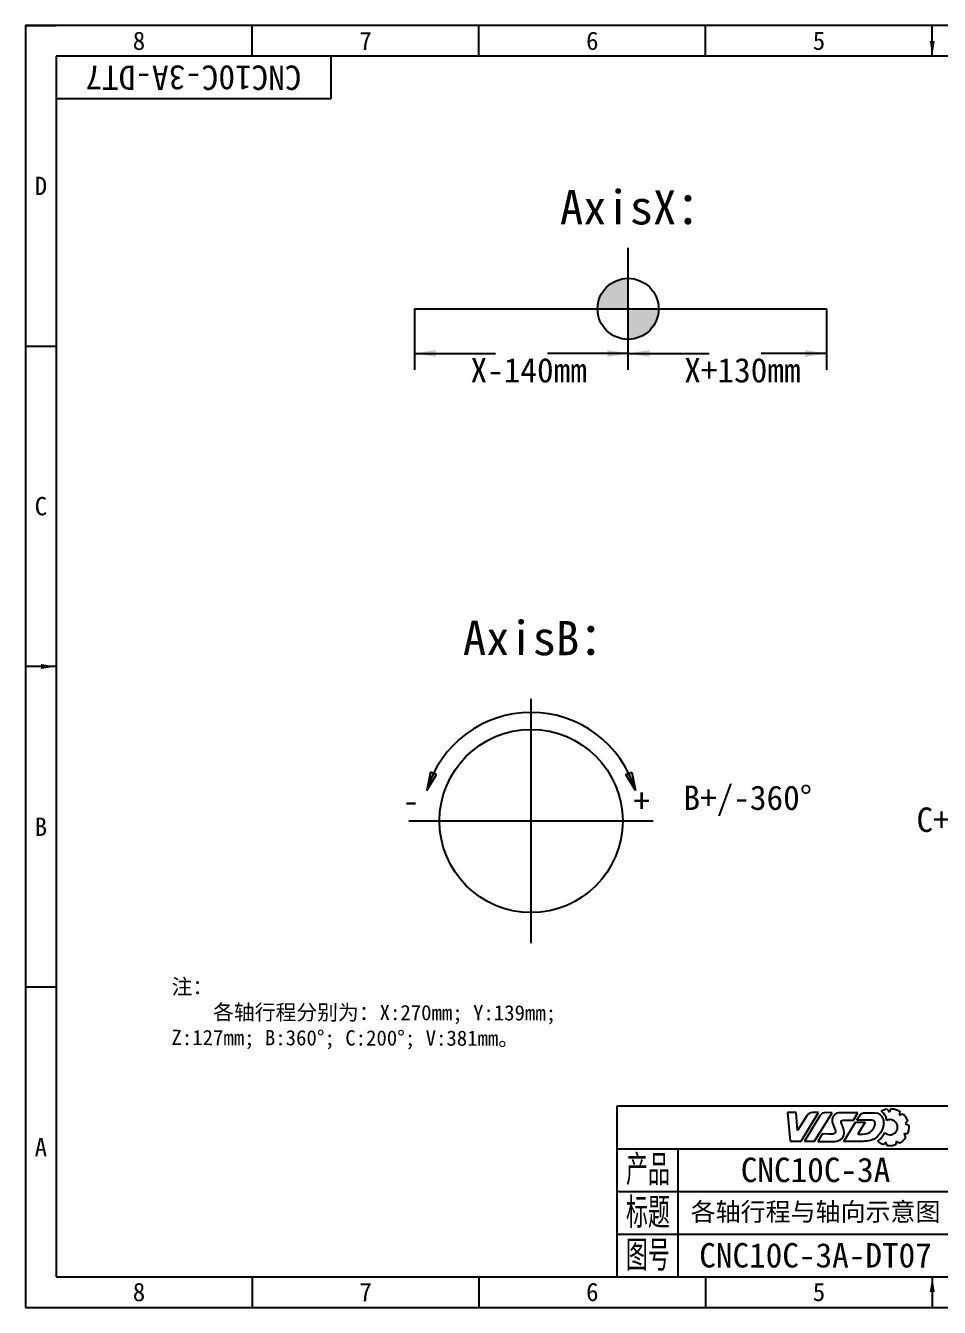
# Model space of a CAD drawing. Header units: millimetres. Extents: x 547 to 2149, y 622 to 1790.
# Drawn here: x 872.7 to 1022.4, y 1341.3 to 1551.3 of the extents above; entities that cross this region are included whole.
import ezdxf

# ---------------------------------------------------------------- set-up
doc = ezdxf.new("R2010")
doc.units = ezdxf.units.MM
for name, color, linetype in [('中文标注', 3, 'Continuous'), ('仅图框使用', 7, 'Continuous'), ('元器件与线路', 7, 'Continuous'), ('文字标注特殊', 2, 'Continuous'), ('英文数字标注', 3, 'Continuous')]:
    doc.layers.add(name, color=color, linetype=linetype)
doc.styles.get("Standard").update_dxf_attribs({"font": 'txt', "bigfont": 'gbcbig.shx'})
doc.styles.add('宋体', font='')
doc.styles.get('宋体').set_extended_font_data('宋体')
doc.dimstyles.new('ISO-25', dxfattribs={"dimtxt": 2.5, "dimasz": 2.5, "dimexe": 1.25, "dimexo": 0.625, "dimtad": 1, "dimtxsty": 'Standard', "dimcen": 2.5, "dimadec": 0, "dimazin": 0, "dimtfac": 1, "dimtmove": 0, "dimatfit": 3, "dimfxl": 0, "dimarcsym": 0})
doc.dimstyles.get("Standard").update_dxf_attribs({"dimtxt": 2, "dimasz": 3, "dimexe": 0.18, "dimexo": 0.0625, "dimgap": 0.09, "dimtad": 0, "dimtih": 1, "dimtoh": 1, "dimdec": 4, "dimzin": 0, "dimdsep": 46, "dimtxsty": 'Standard', "dimcen": 0.09, "dimaunit": 1, "dimadec": 0, "dimazin": 0, "dimtfac": 1, "dimtdec": 4, "dimtofl": 0, "dimtmove": 0, "dimatfit": 3, "dimfxl": 0, "dimtolj": 1, "dimtzin": 0, "dimarcsym": 0})

# ---------------------------------------------------------------- blocks, each defined once
blk = doc.blocks.new('Logo-pic')
at = {"layer": '仅图框使用', "color": 4}
for points in [[(1.39, 0), (1.39, 0), (0, 0), (0, 0)], [(0, 0), (0, 0), (0.42, -4.7), (0.42, -4.7)], [(15.35, 0.28), (15.42, 0.32), (15.49, 0.35), (15.57, 0.38)], [(16.08, -0.66), (15.92, -0.31), (15.66, 0), (15.35, 0.28)], [(15.57, 0.38), (15.69, 0.44), (15.83, 0.49), (15.99, 0.54)], [(15.99, 0.54), (15.99, 0.54), (16.28, 0.62), (16.28, 0.62)], [(16.28, 0.62), (16.28, 0.62), (16.46, 0.38), (16.46, 0.38)], [(16.46, 0.38), (16.46, 0.38), (16.69, 0.09), (16.69, 0.09)], [(16.69, 0.09), (16.69, 0.09), (16.85, 0.39), (16.85, 0.39)], [(16.85, 0.39), (16.85, 0.39), (17, 0.65), (17, 0.65)], [(17, 0.65), (17.24, 0.64), (17.5, 0.58), (17.73, 0.5)], [(17.73, 0.5), (17.86, 0.46), (18, 0.4), (18.12, 0.34)], [(18.12, 0.34), (18.12, 0.34), (18.38, 0.2), (18.38, 0.2)], [(18.38, 0.2), (18.38, 0.2), (18.35, -0.09), (18.35, -0.09)], [(1.66, -2.95), (1.66, -2.95), (1.39, 0), (1.39, 0)], [(3.14, -0.56), (3.14, -0.56), (1.66, -2.95), (1.66, -2.95)], [(2.21, -4.71), (2.21, -4.71), (5.1, -0.01), (5.1, -0.01)], [(5.31, -0.56), (5.31, -0.56), (2.78, -4.71), (2.78, -4.71)], [(4.11, -0.01), (3.65, -0.01), (3.39, -0.16), (3.14, -0.56)], [(5.1, -0.01), (5.1, -0.01), (4.11, -0.01), (4.11, -0.01)], [(4.4, -4.71), (4.4, -4.71), (7.29, -0.02), (7.29, -0.02)], [(6.29, -0.01), (5.83, -0.01), (5.59, -0.13), (5.31, -0.56)], [(7.28, -0.02), (7.28, -0.02), (6.29, -0.01), (6.29, -0.01)], [(7.5, -0.58), (7.03, -1.34), (7.55, -2.13), (7.8, -2.82)], [(7.29, -0.02), (7.29, -0.02), (7.28, -0.02), (7.28, -0.02)], [(8.69, -0.02), (8.19, -0.02), (7.78, -0.12), (7.5, -0.58)], [(9.03, -2.23), (8.76, -1.63), (8.45, -1.19), (9.46, -1.23)], [(11.52, -0.03), (11.52, -0.03), (8.69, -0.02), (8.69, -0.02)], [(9.2, -4.73), (9.2, -4.73), (11.13, -1.56), (11.13, -1.56)], [(9.46, -1.23), (9.46, -1.23), (10.78, -1.23), (10.78, -1.23)], [(10.78, -1.23), (10.78, -1.23), (11.52, -0.03), (11.52, -0.03)], [(11.13, -1.56), (11.13, -1.56), (12.74, -1.57), (12.74, -1.57)], [(11.33, -1.23), (11.44, -1.05), (11.61, -0.77), (11.73, -0.58)], [(13.78, -1.23), (13.78, -1.23), (11.33, -1.23), (11.33, -1.23)], [(12.74, -1.57), (12.74, -1.57), (11.53, -3.53), (11.53, -3.53)], [(11.73, -0.58), (12.03, -0.12), (12.3, -0.03), (12.71, -0.03)], [(12.71, -0.03), (12.71, -0.03), (14.35, -0.03), (14.35, -0.03)], [(14.24, -2.29), (14.45, -1.75), (14.3, -1.24), (13.78, -1.23)], [(14.35, -0.03), (15.01, -0.04), (15.38, -0.46), (15.59, -0.95)], [(15.59, -0.95), (15.97, -1.85), (15.54, -3.19), (14.68, -3.99)], [(16.26, -1.28), (16.23, -1.07), (16.17, -0.86), (16.08, -0.66)], [(16.85, -1.16), (16.64, -1.16), (16.44, -1.2), (16.26, -1.28)], [(18.03, -2.46), (18.06, -1.77), (17.53, -1.2), (16.85, -1.16)], [(18.35, -0.09), (18.35, -0.09), (18.33, -0.41), (18.33, -0.41)], [(18.33, -0.41), (18.48, -0.36), (18.63, -0.3), (18.67, -0.29)], [(18.67, -0.29), (18.67, -0.29), (18.94, -0.22), (18.94, -0.22)], [(18.94, -0.22), (19.09, -0.37), (19.24, -0.55), (19.36, -0.74)], [(19.48, -1.56), (19.48, -1.56), (19.25, -1.82), (19.25, -1.82)], [(19.25, -1.82), (19.27, -1.83), (19.29, -1.84), (19.57, -1.95)], [(19.36, -0.74), (19.42, -0.84), (19.49, -0.95), (19.55, -1.07)], [(19.67, -1.34), (19.67, -1.34), (19.48, -1.56), (19.48, -1.56)], [(19.55, -1.07), (19.55, -1.07), (19.61, -1.19), (19.61, -1.19)], [(19.57, -1.95), (19.57, -1.95), (19.84, -2.05), (19.84, -2.05)], [(19.61, -1.19), (19.63, -1.24), (19.65, -1.29), (19.67, -1.34)], [(19.84, -2.05), (19.84, -2.12), (19.85, -2.18), (19.85, -2.25)], [(5.7, -3.51), (5.7, -3.51), (4.96, -4.72), (4.96, -4.72)], [(6.79, -3.52), (6.79, -3.52), (5.7, -3.51), (5.7, -3.51)], [(7.36, -3.52), (7.36, -3.52), (6.79, -3.52), (6.79, -3.52)], [(7.8, -2.82), (7.92, -3.14), (7.91, -3.51), (7.36, -3.52)], [(7.42, -4.73), (8.35, -4.73), (9.03, -4.45), (9.21, -3.7)], [(9.21, -3.7), (9.35, -3.15), (9.22, -2.68), (9.03, -2.23)], [(11.53, -3.53), (11.53, -3.53), (12.01, -3.53), (12.01, -3.53)], [(12.01, -3.53), (12.01, -3.53), (12.28, -3.53), (12.28, -3.53)], [(12.28, -3.53), (12.28, -3.53), (12.36, -3.53), (12.36, -3.53)], [(14.68, -3.99), (14.07, -4.56), (13.13, -4.68), (12.31, -4.74)], [(12.36, -3.53), (13.34, -3.53), (14.01, -2.89), (14.24, -2.29)], [(14.77, -4.69), (15.24, -4.34), (15.64, -3.84), (15.92, -3.28)], [(15.92, -3.28), (16.13, -3.49), (16.42, -3.62), (16.74, -3.64)], [(16.74, -3.64), (17.42, -3.67), (18, -3.14), (18.03, -2.46)], [(19.38, -3.49), (19.27, -3.51), (19.17, -3.52), (19.07, -3.53)], [(19.07, -3.53), (19.13, -3.61), (19.18, -3.69), (19.24, -3.79)], [(19.38, -4.03), (19.32, -4.14), (19.24, -4.24), (19.17, -4.34)], [(19.24, -3.79), (19.24, -3.79), (19.38, -4.03), (19.38, -4.03)], [(19.67, -3.46), (19.67, -3.46), (19.38, -3.49), (19.38, -3.49)], [(19.83, -2.75), (19.81, -2.99), (19.75, -3.23), (19.67, -3.46)], [(0.42, -4.7), (0.42, -4.7), (2.21, -4.71), (2.21, -4.71)], [(2.78, -4.71), (2.78, -4.71), (4.4, -4.71), (4.4, -4.71)], [(4.96, -4.72), (4.96, -4.72), (6.17, -4.73), (6.17, -4.73)], [(6.17, -4.73), (6.17, -4.73), (7.42, -4.73), (7.42, -4.73)], [(10.29, -4.74), (10.29, -4.74), (9.2, -4.73), (9.2, -4.73)], [(12.31, -4.74), (12.31, -4.74), (10.29, -4.74), (10.29, -4.74)], [(15.06, -4.92), (14.97, -4.86), (14.88, -4.78), (14.77, -4.69)], [(15.37, -5.11), (15.27, -5.05), (15.16, -4.99), (15.06, -4.92)], [(15.5, -5.18), (15.5, -5.18), (15.37, -5.11), (15.37, -5.11)], [(15.68, -5.25), (15.62, -5.23), (15.56, -5.2), (15.5, -5.18)], [(15.88, -5.05), (15.88, -5.05), (15.66, -5.25), (15.66, -5.25)], [(15.66, -5.25), (15.66, -5.25), (15.68, -5.25), (15.68, -5.25)], [(16.12, -4.83), (16.12, -4.83), (15.88, -5.05), (15.88, -5.05)], [(16.21, -5.14), (16.19, -5.07), (16.16, -4.95), (16.12, -4.83)], [(16.3, -5.42), (16.3, -5.42), (16.21, -5.14), (16.21, -5.14)], [(16.61, -5.45), (16.51, -5.45), (16.4, -5.44), (16.3, -5.42)], [(16.98, -5.45), (16.85, -5.46), (16.73, -5.46), (16.61, -5.45)], [(17.38, -5.41), (17.23, -5.43), (17.1, -5.44), (16.98, -5.45)], [(17.7, -5.33), (17.6, -5.36), (17.49, -5.38), (17.38, -5.41)], [(17.76, -5.07), (17.76, -5.07), (17.7, -5.33), (17.7, -5.33)], [(17.7, -5.33), (17.7, -5.33), (17.7, -5.33), (17.7, -5.33)], [(17.83, -4.7), (17.81, -4.83), (17.79, -4.96), (17.76, -5.07)], [(18.1, -4.89), (18.02, -4.84), (17.93, -4.77), (17.83, -4.7)], [(18.34, -5.04), (18.34, -5.04), (18.1, -4.89), (18.1, -4.89)], [(18.61, -4.87), (18.52, -4.93), (18.43, -4.99), (18.34, -5.04)], [(18.64, -4.84), (18.63, -4.85), (18.62, -4.86), (18.61, -4.87)], [(19.17, -4.34), (19.01, -4.52), (18.83, -4.68), (18.64, -4.84)]]:
    blk.add_open_spline(points, degree=3, dxfattribs=at)
blk.add_open_spline([(19.85, -2.25), (19.85, -2.3), (19.85, -2.35), (19.85, -2.41), (19.85, -2.41), (19.85, -2.52), (19.85, -2.64), (19.83, -2.75)], degree=3, knots=[0.25423729, 0.25423729, 0.25423729, 0.25423729, 0.27118644, 0.27118644, 0.27118644, 0.27118644, 0.28813559, 0.28813559, 0.28813559, 0.28813559], dxfattribs=at)

msp = doc.modelspace()

# ---------------------------------------------------------------- hatches: boundary and pattern name
at = {"layer": '元器件与线路'}
h = msp.add_hatch(color=256, dxfattribs=at)
h.paths.add_polyline_path([(971.39, 1509.88, 0.414214), (966.39, 1504.88), (971.39, 1504.88)])
h.paths.add_polyline_path([(976.39, 1504.88), (971.39, 1504.88), (971.39, 1499.88, 0.414214)])
at = {"layer": '英文数字标注'}
h = msp.add_hatch(color=256, dxfattribs=at)
h.paths.add_polyline_path([(940, 1428.6), (939.51, 1428.78, 0.042506), (938.42, 1425.97)])
h.paths.add_polyline_path([(938.42, 1425.97, -0.042506), (939.51, 1428.78), (939, 1428.98)])
h = msp.add_hatch(color=256, dxfattribs=at)
h.paths.add_polyline_path([(971, 1428.6), (971.49, 1428.78, -0.042506), (972.58, 1425.97)])
h.paths.add_polyline_path([(971.49, 1428.78), (972, 1428.98), (972.58, 1425.97, 0.042506)])

# ---------------------------------------------------------------- linework, layer by layer
at = {"layer": '仅图框使用'}
for p, q in [((872.71, 1551.28), (872.71, 1341.28)), ((1169.71, 1551.28), (872.71, 1551.28)), ((872.71, 1551.28), (877.71, 1551.28)), ((909.84, 1546.28), (909.84, 1551.28)), ((946.96, 1546.28), (946.96, 1551.28)), ((984.09, 1546.28), (984.09, 1551.28)), ((877.71, 1546.28), (877.71, 1346.28)), ((1164.71, 1546.28), (877.71, 1546.28)), ((922.71, 1546.28), (922.71, 1539.28)), ((922.71, 1539.28), (877.71, 1539.28)), ((872.71, 1498.78), (877.71, 1498.78)), ((872.71, 1393.78), (877.71, 1393.78)), ((969.59, 1374.28), (1164.71, 1374.28)), ((969.59, 1346.28), (969.59, 1374.28)), ((969.59, 1367.28), (1164.71, 1367.28)), ((979.59, 1346.28), (979.59, 1367.28)), ((969.59, 1360.28), (1164.71, 1360.28)), ((969.59, 1353.28), (1132.59, 1353.28)), ((877.71, 1346.28), (1164.71, 1346.28)), ((909.84, 1346.28), (909.84, 1341.28)), ((946.96, 1346.28), (946.96, 1341.28)), ((984.09, 1346.28), (984.09, 1341.28)), ((872.71, 1341.28), (1169.71, 1341.28))]:
    msp.add_line(p, q, dxfattribs=at)
at = {"layer": '元器件与线路'}
msp.add_line((971, 1428.6), (972, 1428.98), dxfattribs=at)
for centre, radius in [((971.39, 1504.88), 5), ((955.5, 1420.97), 15)]:
    msp.add_circle(centre, radius, dxfattribs=at)
at = {"layer": '英文数字标注', "ltscale": 0.1}
for p, q in [((971.39, 1494.88), (971.39, 1514.88)), ((936.39, 1504.88), (1003.89, 1504.88)), ((955.5, 1400.97), (955.5, 1440.97)), ((935.5, 1420.97), (975.5, 1420.97))]:
    msp.add_line(p, q, dxfattribs=at)
at = {"layer": '英文数字标注'}
for p, q in [((936.39, 1504.88), (936.39, 1494.88)), ((1003.89, 1504.88), (1003.89, 1494.88)), ((939, 1428.98), (938.42, 1425.97)), ((938.42, 1425.97), (940, 1428.6)), ((940, 1428.6), (939, 1428.98)), ((972.58, 1425.97), (971, 1428.6)), ((972, 1428.98), (972.58, 1425.97))]:
    msp.add_line(p, q, dxfattribs=at)
msp.add_arc((955.5, 1420.97), 17.8, 16.3139, 163.6861, dxfattribs=at)

# ---------------------------------------------------------------- block references
at = {"layer": '仅图框使用'}
msp.add_blockref('Logo-pic', (997.5, 1373.2), dxfattribs=at)

# ---------------------------------------------------------------- texts
at = {"layer": '中文标注', "insert": (1002.09, 1356.78), "char_height": 3, "width": 45, "attachment_point": 5}
msp.add_mtext('{\\fSimSun|b0|i0|c134|p2;各轴行程与轴向示意图}', dxfattribs=at)
at = {"layer": '仅图框使用', "attachment_point": 5}
for s, insert, char_height, width in [('{\\fSimSun|b0|i0|c134|p2;8}', (891.28, 1548.78), 3, 37.125), ('{\\fSimSun|b0|i0|c134|p2;7}', (928.4, 1548.78), 3, 37.125), ('{\\fSimSun|b0|i0|c134|p2;6}', (965.53, 1548.78), 3, 37.125), ('{\\fSimSun|b0|i0|c134|p2;5}', (1002.65, 1548.78), 3, 37.125), ('{\\fSimSun|b0|i0|c134|p2;D}', (875.21, 1525.03), 3, 5), ('{\\fSimSun|b0|i0|c134|p2;C}', (875.21, 1472.53), 3, 5), ('{\\fSimSun|b0|i0|c134|p2;B}', (875.21, 1420.03), 3, 5), ('{\\fSimSun|b0|i0|c134|p2;A}', (875.21, 1367.53), 3, 5), ('产品', (974.64, 1363.78), 5, 10.1092), ('标题', (974.64, 1356.78), 5, 10.1092), ('图号', (974.64, 1349.78), 5, 10.1092), ('{\\fSimSun|b0|i0|c134|p2;8}', (891.28, 1343.78), 3, 37.125), ('{\\fSimSun|b0|i0|c134|p2;7}', (928.4, 1343.78), 3, 37.125), ('{\\fSimSun|b0|i0|c134|p2;6}', (965.53, 1343.78), 3, 37.125), ('{\\fSimSun|b0|i0|c134|p2;5}', (1002.65, 1343.78), 3, 37.125)]:
    msp.add_mtext(s, dxfattribs=dict(at, insert=insert, char_height=char_height, width=width))
at = {"layer": '文字标注特殊', "color": 3, "insert": (896.62, 1395.09), "char_height": 2.5, "width": 75.2993, "attachment_point": 1, "rotation": 359.8661}
msp.add_mtext('{\\fSimSun|b0|i0|c134|p2;\\C2;注\\fSimSun|b1|i0|c134|p2;：\\P    \\fSimSun|b0|i0|c134|p2;各轴行程分别为\\fSimSun|b1|i0|c134|p2;：X:270mm; Y:139mm;     Z:127mm; B:360°; C:200°; V:381mm。}', dxfattribs=at)
at = {"layer": '英文数字标注', "insert": (900.21, 1542.78), "char_height": 4, "width": 45, "attachment_point": 5, "rotation": 180}
msp.add_mtext('{\\fSimSun|b0|i0|c134|p2;CNC10C-3A-DT7}', dxfattribs=at)
at = {"layer": '英文数字标注', "ltscale": 0.05, "char_height": 5.6, "width": 4.973799150320701e-14, "attachment_point": 1, "rotation": 359.8661, "style": '宋体'}
for s, insert in [('AxisX：', (960.24, 1524.35)), ('AxisB：', (944.34, 1453.77))]:
    msp.add_mtext(s, dxfattribs=dict(at, insert=insert))
at = {"layer": '英文数字标注', "char_height": 4, "attachment_point": 5}
for s, insert, width in [('{\\fSimSun|b0|i0|c134|p2;X-140mm}', (955.11, 1494.79), 2.505551321974053e-12), ('{\\fSimSun|b0|i0|c134|p2;X+130mm}', (990.11, 1494.79), 2.505551321974053e-12), ('{\\fSimSun|b0|i0|c134|p2;B+/-360\\fSimSun|b1|i0|c134|p2;\\C3;°}', (990.99, 1424.29), 2.505551321974053e-12), ('{\\fSimSun|b0|i0|c134|p2;-}', (935.84, 1424.29), 2.505551321974053e-12), ('{\\fSimSun|b0|i0|c134|p2;+}', (973.61, 1424.29), 2.505551321974053e-12), ('{\\fSimSun|b0|i0|c134|p2;C+110\\fSimSun|b1|i0|c134|p2;\\C3;°}', (1026.44, 1421.15), 2.505551321974053e-12), ('{\\fSimSun|b0|i0|c134|p2;CNC10C-3A}', (1002.09, 1363.78), 45), ('{\\fSimSun|b0|i0|c134|p2;CNC10C-3A-DT07}', (1002.09, 1349.78), 45)]:
    msp.add_mtext(s, dxfattribs=dict(at, insert=insert, width=width))

# ---------------------------------------------------------------- leaders
at = {"layer": '仅图框使用'}
for points in [[(1021.21, 1546.28), (1021.21, 1551.28)], [(877.71, 1446.28), (872.71, 1446.28)], [(1021.21, 1346.28), (1021.21, 1341.28)]]:
    msp.add_leader(points, dimstyle='ISO-25', override={"dimgap": 0.625, "dimtad": 0}, dxfattribs=at)
at = {"layer": '英文数字标注'}
for points in [[(936.39, 1497.57), (949.68, 1497.57)], [(971.5, 1497.57), (958.21, 1497.57)], [(971.39, 1497.57), (984.68, 1497.57)], [(1003.89, 1497.57), (993.21, 1497.57)]]:
    msp.add_leader(points, dimstyle='Standard', override={"dimasz": 3.5, "dimgap": 0.09, "dimtad": 0}, dxfattribs=at)

doc.saveas('drawing.dxf')
